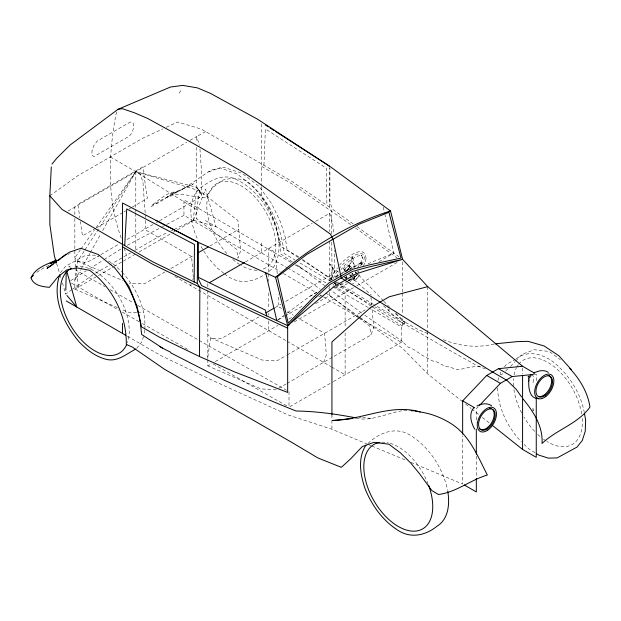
<?xml version="1.0" encoding="UTF-8"?>
<svg xmlns="http://www.w3.org/2000/svg" width="621" height="621" viewBox="0 0 621 621"><rect width="100%" height="100%" fill="white"/><g stroke="black" fill="none" stroke-linecap="round" stroke-linejoin="round"><path stroke-width="0.47" stroke-dasharray="3.1 2.33" d="M261.651 123.928L261.736 185.71M71.997 289.603L65.71 294.051L65.779 291.21M144.802 330.038L144.701 332.833L143.824 335.596M144.833 329.107C146.222 308.474 136.216 288.687 123.245 273.24M497.693 387.915C497.895 408.075 507.776 427.496 521.438 441.95M145.485 220.478L145.205 227.884L144.546 229.366L191.61 256.543L193.263 277.207M263.941 165.256L265.4 128.927L326.545 168.237L326.871 205.341M193.209 220.765L196.741 187.263L196.741 147.13M121.211 237.998C106.734 198.402 108.372 155.312 115.933 114.443L116.958 111.881M117.571 307.636L74.846 289.099L74.846 280.11L76.375 269.661M76.515 268.714L77.633 261.115L84.51 250.542M85.038 249.727L135.797 171.652L199.535 190.74L237.952 220.548L240.661 250.822L237.921 258.235L236.671 249.401L196.741 218.724L196.741 209.727L199.535 190.74L196.741 187.263L135.797 171.652L94.974 229.242M207.833 356.889L210.628 337.902L207.833 334.416M330.574 280.816L332.522 267.519L329.735 264.041L334.68 271.765L332.08 274.661L285.086 301.79M331.552 278.208L333.446 273.814L337.459 267.853M363.502 265.881L365.396 261.488M366.056 258.437C364.806 242.182 343.894 259.392 339.757 264.973M331.078 280.405L331.63 277.843M349.297 266.192L348.001 264.95C345.509 264.988 341.449 269.289 345.059 271.012M365.319 261.852L366.149 258.01M167.608 196.841L193.434 183.808L170.146 194.365L177.264 191.703C167.072 191.827 159.822 199.714 151.974 205.07L151.617 206.545C160.303 199.915 170.55 194.109 181.806 194.412C189.739 195.235 197.416 197.796 205.473 197.191L213.376 187.1L221.907 180.346L232.72 177.963L245.761 180.199C268.373 197.75 281.336 225.237 284.022 253.415L294.944 259.951M143.529 336.52L141.759 342.047L136.465 348.653M497.957 380.456L498.842 377.692M500.021 374.005L500.611 372.165M341.581 273.279L347.962 269.599L352.006 257.831M345.447 278.682L346.378 275.965M348.761 269.009L352.744 257.397L351.975 257.917L354.335 268.194M345.897 279.085L346.829 276.384M348.66 280.568L354.149 278.433L354.964 276.073M354.149 278.433L355.057 276.12M360.832 265.299L362.082 261.992L349.157 269.452M357.929 273.519L358.884 270.865M360.801 265.54L362.082 261.992M190.6 285.551L191.206 283.906M192.727 279.792L193.341 278.146M323.588 362.338L326.328 354.925L324.604 333.322L298.181 318.068M287.057 383.421L370.908 335.014L373.648 327.601L371.925 306.006M193.519 220.261L205.52 189.063L215.984 226.634L193.519 220.261L175.332 228.831M336.24 277.005L338.414 273.131M74.846 280.11L80.381 270.251M80.854 269.405L89.859 253.399M90.332 252.553L100.749 234.016M102.644 230.639L135.797 171.652L196.741 209.727M357.525 268.156L361.624 260.843L362.377 257.366L362.33 258.22L361.996 255.961L362.454 256.76L361.174 255.425L361.996 255.852L359.815 255.495L360.25 255.518L357.665 256.093C350.811 259.027 345.734 263.731 340.96 269.607M179.112 93.158L181.666 89.199M80.435 249.751L74.846 257.637L75.956 266.898M80.994 248.959L94.415 230.026M60.369 272.798L65.655 266.192L85.481 255.394L94.245 255.146L98.638 256.543M504.431 366.84L506.193 364.636L515.399 359.326M478.271 406.701L476.315 408.758L476.315 422.296M510.509 366.452L515.026 361.725M515.671 361.049L522.121 354.296L534.316 349.724L549.337 351.494L560.313 359.691M350.57 276.042L354.343 272.153M357.191 274.723L349.041 282.353M502.8 373.625L501.403 374.921L498.741 373.92M505.603 371.016L508.413 368.408M367.997 443.41C379.92 432.115 397.13 425.765 411.77 436.198C430.431 448.494 442.975 468.762 447.694 490.427M277.564 320.071L284.472 314.994M287.539 312.736L309.809 296.357L317.867 291.606M49.835 195.809L77.873 175.673L142.752 138.211L162.811 128.904M72.781 289.044L93.988 274.04M68.077 254.463L69.226 253.679M347.488 283.417C343.646 286.002 338.895 289.013 334.051 287.585M70.251 253.05L69.8 253.283M36.864 272.293L43.214 268.194L49.773 264.981M70.647 280.684L86.226 270.857M89.502 268.792L103.443 259.997M104.266 259.485L121.483 248.625M342.466 283.223L335.814 287.135L345.129 292.514L345.129 328.323M378.965 261.798L393.854 253.058L384.989 214.687M298.46 257.637L287.135 250.232L287.29 251.086L285.202 236.997L280.521 222.039L271.649 203.657L259.112 186.432L242.074 173.282L224.949 167.678L220.168 167.887L211.978 169.921L207.096 172.692L184.041 188.442L167.398 196.997M74.846 214.672L74.846 206.84L186.727 142.248M190.065 140.323L196.741 136.465L199.31 145.392M68.038 211.055L75.273 206.878L74.846 206.84M205.66 131.605L196.741 136.465L196.741 142.395M95.789 228.186L82.477 235.864L80.381 221.55M96.62 227.705L123.237 212.335M124.068 211.854L125.729 210.892M129.059 208.974L131.551 207.53M132.389 207.049L147.356 198.41L142.752 166.909L77.873 204.363L79.83 217.73M100.066 255.045L89.998 260.859L84.984 262.365L77.633 261.115L74.846 257.637L74.846 250.069M100.905 254.563L119.372 243.906M126.925 239.543L152.937 224.523M156.29 222.582L158.813 221.13M159.651 220.649L199.093 197.874L201.693 194.978L201.336 168.881L199.83 147.177M95.65 273.085L130.589 252.91M134.749 250.511L158.867 236.585L167.53 232.502M74.846 289.099L113.325 266.883M114.163 266.401L122.477 261.596M123.315 261.123L134.959 254.393M139.12 251.994L172.405 232.774M173.236 232.293L176.566 230.375M177.396 229.894L196.741 218.724M165.046 271.882L144.289 283.867L129.269 283.292M170.86 268.528L194.932 254.626M209.875 246.001L238.938 229.219M245.404 261.93L312.2 223.366M315.538 221.441L329.735 213.244L332.817 223.956L333.539 234.342M259.073 316.811L222.986 337.645L217.971 339.144L210.628 337.902L262.256 360.079L277.284 360.646L286.413 355.375M275.018 307.605L280.894 304.212M335.107 277.02L340.782 273.745M339.05 275.289L334.866 277.703L335.2 276.966L337.118 277.013M339.889 274.808L348.474 269.848L347.962 269.599M349.778 269.638L361.748 262.73M309.809 296.357L316.927 292.25M352.379 277.564L354.319 276.446M356.252 275.328L357.549 274.575M207.833 359.59L207.833 365.885L212.009 363.471M215.347 361.546L277.967 325.388M288.819 319.124L292.165 317.199M315.538 303.7L329.735 295.503L329.735 291.909M294.323 321.849L355.957 286.258M356.796 285.776L397.611 262.217M287.244 354.894L366.111 309.359M278.759 388.218L286.227 383.902M360.312 318.433L401.259 342.365L401.259 326.84L402.602 326.064L402.602 318.697M289.844 406.693L332.569 382.031M333.407 381.542L402.602 341.589L407.415 346.766L413.935 349.569L421.325 354.746L432.558 360.941L436.811 361.911L445.754 366.7L449.371 366.918L457.568 369.844C465.781 368.501 474.428 365.179 482.75 367.399M516.23 358.845C527.85 349.406 543.724 354.234 554.336 362.827C569.372 375.441 580.643 393.077 584.299 412.453M278.472 319.683L284.364 316.345M285.202 315.864L303.7 305.361M318.604 296.9L321.065 295.511M127.375 245.256L161.662 227.131M162.523 226.681L165.947 224.872M166.808 224.414L183.948 215.355L280.079 271.54M171 230.872L174.462 229.234M166.304 127.282L177.637 122.019L201.336 129.106L291.901 181.394L329.526 207.158L331.699 211.117L331.699 233.985M368.051 263.746L393.854 253.058M167.911 196.686L158.728 202.811L151.974 205.07M348.365 280.529L354.296 278.34M208.501 171.87L220.168 167.887L237.369 174.09L254.105 187.697L256.45 190.725C268.885 205.481 276.353 223.715 279.605 242.64L280.855 254.051L292.677 262.14M356.237 418.414C372.561 421.426 387.077 413.035 402.804 410.621M494.176 343.987C476.517 348.49 457.879 345.967 441.267 338.856M359.272 417.786L360.933 417.591M534.332 374.347L536.257 374.152L536.257 381.892M344.469 277.626L347.341 277.603M403.735 410.628L410.233 410.729M344.779 277.222L346.697 277.269M136.589 312.557L127.988 312.153L121.041 309.142M137.544 312.604L143.28 312.875M276.267 389.654L260.975 388.932L207.833 365.885M362.711 417.591L373.058 418.639M336.403 284.084L334.952 283.844L335.394 283.999M367.5 444.162L331.932 429.258L287.663 414.766L209.937 379.19L161.103 355.717L126.684 335.845M485.443 368.905L477.471 365.893L450.442 350.772L374.843 306.797M427.753 333.477L418.748 329.898L374.331 304.942M368.393 444.535L371.055 445.653M371.948 446.025L404.845 459.812M411.071 462.42L462.653 484.038L462.653 435.981M77.633 261.115L123.036 280.622M70.685 267.146L69.009 266.192L69.009 268.132M74.885 269.545L105.112 286.786M110.15 289.658L133.662 303.064M137.862 305.462L198.316 339.935M199.155 340.417L286.483 390.221M71.353 283.052L118.875 310.158M122.244 312.076L139.088 321.686M142.457 323.603L188.776 350.019M213.205 363.953L287.321 406.219M261.736 166.451L291.901 183.863L351.564 225.213M531.25 374.859L533.385 376.093L533.385 381.496L532.911 381.224M532.911 382.575L533.385 382.854M298.639 256.799L280.746 246.467L276.244 225.796L268.109 205.978L261.736 197.067L261.736 186.657M336.59 281.794L339.687 283.58M371.513 304.88L336.435 284.635M110.313 156.942L140.136 174.159L142.915 181.697L145.221 213.927M205.52 220.595L286.793 267.519M287.624 268L300.331 275.328L320.25 289.145M281.662 308.536L277.533 306.153L278.192 304.663L278.363 294.447M287.445 311.874L293.221 315.204M174.819 276.446L286.343 340.828M287.049 341.24L330.853 366.53M331.692 367.011L345.129 374.774L345.129 332.188M330.566 281.228L299.074 262.435M333.919 283.176L335.596 284.146M290.931 262.357L183.948 199.83L183.948 215.355M295.115 264.802L326.871 283.362M332.724 286.786L367.826 307.302M368.664 307.791L401.259 326.84M283.417 273.488L316.011 292.545M320.195 294.983L322.703 296.45M323.533 296.939L359.474 317.944M373.516 304.445L338.251 282.997M332.546 279.473L302.512 260.277M402.602 326.064L371.769 306.541M534.953 452.709L528.867 448.905L524.14 444.481M108.473 261.061L113.798 264.383L122.57 272.611M335.961 282.431L337.506 283.432M371.071 306.091L339.827 284.93M296.621 264.833L308.094 272.86L308.466 273.675L324.604 285.652M302.427 259.407L332.103 279.939L331.723 239.264M325.823 293.011L358.93 316.594M353.093 223.847L333.081 209.588L329.93 202.912L329.93 168.338M357.013 226.657L398.954 256.714M355.484 228.031L397.106 257.862M361.717 312.976L327.609 287.872M364.775 315.173L402.602 341.589M359.706 317.16L402.602 348.397L427.722 373.958L461.869 401.127M329.735 295.503L358.138 317.331M358.907 317.921L369.658 326.188L370.908 335.014M338.554 272.192L332.522 267.519L334.68 271.765L334.478 250.325M344.577 276.873L347.589 279.209M348.342 279.792L353.613 283.882M298.724 266.013L301.348 268.07M223.87 273.271L217.125 267.962L208.175 257.909L203.145 250.069M224.616 273.861C240.995 287.655 258.864 280.894 273.147 267.853C286.46 246.483 274.901 219.415 261.821 200.785C254.183 191.198 244.899 182.659 233.263 178.297C222.45 174.291 212.033 179.772 203.261 185.819C185.042 197.47 190.166 223.638 197.998 240.249M465.665 404.147L470.982 408.37M471.735 408.975L478.566 414.409M482.362 417.428L489.193 422.862M354.079 279.799L371.327 295.037M383.537 305.827L403.06 324.178M352.107 273.45L354.18 275.382M349.716 265.718L352.511 268.396M355.049 271.951L356.966 273.791M349.336 267.348L350.609 268.575M395.965 313.434L404.939 322.043M395.344 313.582L404.318 322.183M351.719 272.961L353.015 274.203M350.174 274.808L352.099 276.648M352.736 277.261L354.017 278.487A3.322 1.219 -46.2 0 0 356.369 278.876A3.322 1.219 -46.2 0 0 358.441 274.839L383.235 300.642M343.599 268.676L344.896 269.918M344.445 270.182L345.742 271.424M348.94 274.498L351.502 276.95M350.228 276.85L353.722 280.203A3.866 1.421 -46.2 0 0 357.587 277.967A3.866 1.421 -46.2 0 0 358.798 274.428M383.778 301.201L389.879 307.55M334.494 282.935L335.775 284.271M202.64 249.285L199.877 244.464M196.741 187.263L201.693 194.978L199.535 190.74M334.781 283.3L334.952 283.735L334.618 281.476M124.223 247.989L126.428 255.316M56.581 263.397L59.624 273.613M59.903 274.544L61.005 278.262M62.395 282.904L65.71 294.051M383.258 207.204L384.772 213.756M352.744 257.397L354.676 267.806M355.383 271.594L355.732 273.488M76.065 267.822L78.378 287.065M370.939 297.327L371.816 305.035M277.222 273.737L275.903 258.483L273.131 250.938L268.784 248.431L268.784 272.627M329.526 207.158L329.231 167.554M145.26 214.858L145.376 217.668M522.587 367.997L522.587 374.036M476.315 456.148L476.315 477.417M427.722 286.638L427.722 330.706M427.722 331.668L427.722 373.958M402.602 261.798L402.602 292.243M402.602 293.197L402.602 314.086M335.814 281.344L335.814 284.239M331.932 414.844L331.932 429.258M329.735 213.244L329.735 231.493M329.735 240.979L329.735 280.894M329.735 286.514L329.735 288.307M289.006 391.657L289.006 407.182M268.784 273.597L268.784 281.336M268.784 292.949L268.784 309.405M268.784 313.271L268.784 315.212M268.784 321.018L268.784 330.69M261.736 243.044L261.736 253.05M207.833 283.618L207.833 287.011M207.833 290.504L207.833 358.69M135.797 171.652L135.797 208.431M135.797 209.393L135.797 212.297M135.797 213.267L135.797 251.008M74.846 218.46L74.846 249.106M74.924 267.053A48.741 28.139 60 0 1 115.436 291.109A48.741 28.139 60 0 1 127.406 342.714M226.859 253.547A48.741 28.139 60 0 1 212.592 187.1A48.741 28.139 60 0 1 264.6 209.898A48.741 28.139 60 0 1 262.706 269.258M257.024 270.213A48.741 28.139 60 0 1 241.212 265.485M239.582 264.492A48.741 28.139 60 0 1 231.447 258.189M582.195 418.461A48.741 28.139 60 0 1 546.899 441.461M546.069 440.949A48.741 28.139 60 0 1 542.801 438.682M539.967 436.423A48.741 28.139 60 0 1 537.289 434.009M534.673 431.385A48.741 28.139 60 0 1 523.899 416.994M521.679 412.988A48.741 28.139 60 0 1 513.714 387.846M513.551 386.029A48.741 28.139 60 0 1 513.583 378.476M514.079 374.937A48.741 28.139 60 0 1 516.222 368.222M516.587 367.485A48.741 28.139 60 0 1 518.155 364.938M518.745 364.162A48.741 28.139 60 0 1 554.491 367.011A48.741 28.139 60 0 1 581.792 414.797M338.864 269.072A21.261 7.801 -46.2 0 1 359.109 253.71A21.261 7.801 -46.2 0 1 361.779 265.02M357.525 271.338A21.261 7.801 -46.2 0 1 356.369 272.743M350.555 278.643A21.261 7.801 -46.2 0 1 348.49 280.358M347.807 280.886A21.261 7.801 -46.2 0 1 337.583 286.025M333.919 285.342A21.261 7.801 -46.2 0 1 333.089 284.247M333.438 278.526A21.261 7.801 -46.2 0 1 337.816 270.484M353.986 278.48A3.322 1.219 -46.2 0 1 358.076 274.777M389.74 309.716A1.428 0.528 -46.2 0 1 388.513 310.236A1.428 0.528 -46.2 0 1 389.018 308.971M353.722 280.203A3.866 1.421 -46.2 0 1 354.933 276.663M356.384 275.305A3.866 1.421 -46.2 0 1 357.122 274.816M381.791 442.214A48.741 28.139 60 0 1 388.265 442.82M390.19 443.324A48.741 28.139 60 0 1 427.916 483.456M92.087 150.111L91.83 155.219L93.95 156.562L129.494 136.038C132.498 132.514 134.648 127.67 133.041 123.051L130.301 121.995L97.225 141.083L93.779 145.718L92.087 150.111M403.681 324.038A1.428 0.528 -46.2 0 0 405.032 322.144A1.428 0.528 -46.2 0 0 403.285 323.153A1.428 0.528 -46.2 0 0 403.681 324.038M346.464 270.686A3.229 1.18 -46.2 0 0 349.507 266.417A3.229 1.18 -46.2 0 0 345.555 268.699A3.229 1.18 -46.2 0 0 346.464 270.686M346.316 271.105A3.866 1.421 -46.2 0 0 349.972 265.982A3.866 1.421 -46.2 0 0 345.237 268.714A3.866 1.421 -46.2 0 0 346.316 271.105"/><path stroke-width="0.93" d="M194.148 281.965L194.466 244.495L126.731 208.982L124.712 245.637M199.465 356.508L159.411 337.18L141.518 326.848L137.016 306.176L128.881 286.359L122.508 277.447L122.5 202.989L198.363 242.376L275.577 277.362L287.663 325.691L287.663 392.433L234.606 371.917L199.465 356.508L199.869 287.22L197.299 283.502L152.673 261.775L62.108 209.494L49.835 195.809L51.302 166.948M65.803 290.263L66.245 271.338M197.299 283.502L197.571 241.965L156.034 220.393M528.797 381.216L529.014 378.717M59.779 274.637C51.489 298.142 63.909 323.611 78.875 341.604C86.839 349.965 96.333 357.331 107.875 359.699C118.502 361.368 126.816 353.675 135.626 349.134M365.924 445.172C357.502 458.151 360.327 474.599 364.985 488.409C371.544 504.951 382.295 520.126 397.355 529.915C410.295 538.818 425.315 535.682 436.982 526.251C448.711 519.047 449.837 503.67 447.772 491.351M352.123 418.531L332.561 420.479C362.051 420.068 390.881 403.246 420.238 411.979C430.819 413.563 440.731 417.335 449.852 422.885C469.228 434.312 477.565 456.031 487.353 475.034C470.4 480.002 456.35 492.212 438.465 494.51L431.843 490.574L419.354 473.481L410.885 463.196L400.529 452.911L388.831 444.162L373.803 442.393L362.253 446.592L350.904 458.593L341.364 467.318L317.96 457.988L291.777 442.377L164.565 369.301L132.304 347.038L126.288 344.484C126.754 315.615 112.618 287.686 89.665 270.314L76.95 267.899L66.726 269.941L57.924 276.85L49.385 287.313C42.616 286.731 33.223 285.489 31.05 277.82C35.645 267.395 47.041 264.461 56.418 259.989M51.962 164.084L56.891 158.099L70.235 144.91L117.982 109.327L170.48 87.033L182.822 85.395L197.532 87.91L210.519 93.429L257.785 119.348L329.215 165.962L329.231 166.793M473.831 407.873C468.444 413.656 471.098 423.227 474.832 429.227M31.05 277.82L33.472 275.243M462.653 434.056L462.653 400.871L486.732 375.472L498.508 368.672L522.587 366.266L534.65 373.229M479.575 405.327L500.402 383.359L512.17 376.567L533.369 374.447M58.335 260.447L61.052 258.305M62.403 257.234L69.273 252.25L80.901 248.291L98.141 254.47L114.877 268.086L117.222 271.105C129.657 285.862 137.125 304.104 140.369 323.021L141.627 334.44L162.601 348.171L170.628 352.223L171.047 353.015L223.552 379.897C247.585 390.617 271.664 401.391 296.139 411.009C316.205 411.296 336.264 414.06 355.895 417.871M66.129 254.129L47.072 268.319L53.414 264.135M54.997 263.094L56.581 262.046M197.424 253.189L208.214 246.956M209.502 282.656L244.573 262.411M265.788 312.93L274.179 308.086M289.324 324.729L287.663 325.691L201.507 285.551L198.363 278.876L198.363 242.376M530.443 375.325L531.25 374.859M528.44 378.313L529.651 377.615L528.067 376.699L529.232 376.023L530.815 376.939M56.084 260.517L50.084 263.677L55.308 261.332M476.905 406.025C481.36 403.619 487.237 402.656 491.576 405.754M533.532 373.128C538.135 370.877 543.67 369.239 548.327 372.336M522.587 366.266L427.722 286.638L389.227 296.791L370.419 307.651L331.932 341.938L331.932 414.844M495.123 343.832L517.285 341.612L528.091 341.34L544.089 345.951L558.768 355.662L571.266 369.58M117.982 109.327L122.314 108.667L134.33 112.743L147.542 118.394L194.707 144.251L244.177 172.809L330.457 234.117L333.05 239.271L341.24 277.952L492.624 372.072L506.286 379.967M411.164 410.745L413.951 410.784M414.851 410.955L420.238 411.979M538.679 398.705C528.983 398.713 528.448 387.077 528.758 380.036M287.663 328.16L204.798 289.627L152.673 264.243L122.508 246.832M198.363 277.339L265.415 310.104L266.743 315.965M159.496 346.394L162.601 348.171M498.508 368.672L512.17 376.567M486.732 375.472L500.402 383.359M532.834 408.874L533.385 409.192M532.911 410.264L533.385 410.543M462.653 400.871L474.708 407.834M492.228 425.276L522.587 449.433L536.257 457.32L536.257 397.362M464.26 484.962L476.315 491.925L476.315 478.387M66.292 300.975L125.846 335.363M536.474 453.656L538.756 455.084L548.413 458.143L557.177 457.894L577.002 447.097L582.296 440.491L585.238 431.285L585.642 420.091L584.47 413.407M265.245 124.868L268.466 126.94M270.081 127.98L274.109 130.573M275.724 131.605L329.93 166.42L390.524 211L402.602 259.33L427.722 286.638M506.239 379.687L516.198 389.297L521.609 396.998M569.752 368.424C579.758 379.066 587.831 392.394 589.95 407.05C578.035 423.871 556.633 429.484 542.024 443.472C543.127 426.107 533.268 411.296 522.688 398.542M66.936 295.487L76.756 307.015L66.804 271.276M388.762 211.645L390.524 211C347.799 224.189 309.242 248.253 275.577 277.362L277.253 276.027M56.309 262.466L54.369 255.968L49.835 224.507L49.835 195.809M265.765 272.914L276.795 320.638M522.587 375.744L522.587 449.433M476.315 429.072L476.315 454.207M122.508 323.425L122.508 333.43M126.785 344.313A48.741 28.139 60 0 1 75.234 332.522A48.741 28.139 60 0 1 71.423 268.303M548.133 375.348A11.721 6.769 -60 0 1 550.066 387.582A11.721 6.769 -60 0 1 538.5 396.493M492.67 409.604A11.721 6.769 -60 0 1 490.737 424.065A11.721 6.769 -60 0 1 479.179 428.513M489.356 408.362A11.721 6.769 -60 0 1 491.195 408.626M428.544 485.11A48.741 28.139 60 0 1 415.433 531.102A48.741 28.139 60 0 1 368.773 490.186A48.741 28.139 60 0 1 379.858 442.416M314.311 296.496L288.253 323.168L277.416 276.702L307.046 254.284L359.062 224.251L388.932 212.32L401.019 258.072L368.789 265.043L352.837 269.188L328.858 283.029L314.311 296.496M315.887 297.273L287.663 325.691L333.842 286.716L356.423 273.682L402.602 259.33L367.904 267.24L352.526 271.439L329.953 284.472L315.887 297.273M545.836 396.485A13.584 7.84 -60 0 0 551.673 375.131A13.584 7.84 -60 0 0 535.263 387.768A13.584 7.84 -60 0 0 545.836 396.485M545.618 395.111A11.721 6.769 -60 0 0 550.656 376.683A11.721 6.769 -60 0 0 536.497 387.589A11.721 6.769 -60 0 0 545.618 395.111M487.78 430.105A13.584 7.84 -60 0 0 494.673 408.641A13.584 7.84 -60 0 0 478.116 420.052A13.584 7.84 -60 0 0 487.78 430.105M487.656 428.661A11.721 6.769 -60 0 0 493.602 410.139A11.721 6.769 -60 0 0 479.319 419.99A11.721 6.769 -60 0 0 487.656 428.661"/></g></svg>
